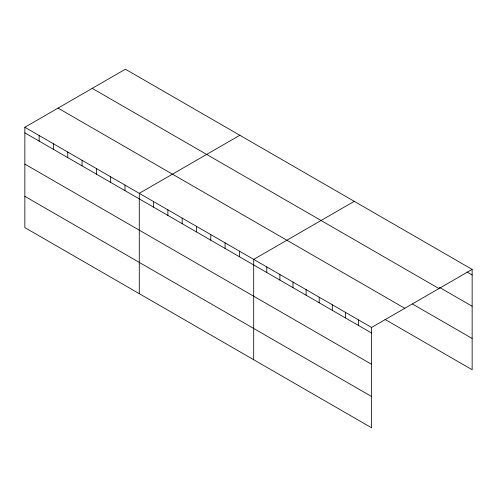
<?xml version="1.0" encoding="UTF-8"?>
<svg xmlns="http://www.w3.org/2000/svg" width="497" height="497" viewBox="0 0 497 497"><rect width="100%" height="100%" fill="white"/><g stroke="black" fill="none" stroke-linecap="round" stroke-linejoin="round"><path stroke-width="0.75" d="M24.85 127.269L371.588 327.455L371.588 427.793L24.85 227.601L24.85 127.269L125.412 69.207L472.15 269.399L472.15 369.731L385.045 319.441M239.834 135.271L139.272 193.327L139.272 293.665M354.262 201.335L253.7 259.391L253.7 359.729M371.588 327.455L472.15 269.399M466.913 271.94L472.15 274.965M439.404 287.334L472.15 306.239M92.225 88.367L438.963 288.558M412.547 304.052L472.15 338.457M58.037 108.11L404.775 308.295M24.85 132.836L371.588 333.027M24.85 164.109L371.588 364.295M24.85 196.334L371.588 396.519M358.492 319.894L358.492 325.46M345.39 312.327L345.39 317.9M332.294 304.767L332.294 310.339M319.192 297.206L319.192 302.772M306.096 289.639L306.096 295.212M292.994 282.079L292.994 287.651M279.898 274.518L279.898 280.084M266.796 266.951L266.796 272.524M239.392 251.134L239.392 256.7M225.091 242.878L225.091 248.444M210.79 234.615L210.79 240.188M196.483 226.359L196.483 231.931M182.182 218.102L182.182 223.675M167.88 209.846L167.88 215.412M153.579 201.589L153.579 207.156M124.971 185.07L124.971 190.643M110.669 176.814L110.669 182.387M96.362 168.558L96.362 174.124M82.061 160.301L82.061 165.868M67.76 152.039L67.76 157.611M53.459 143.782L53.459 149.355M39.151 135.526L39.151 141.092"/></g></svg>
